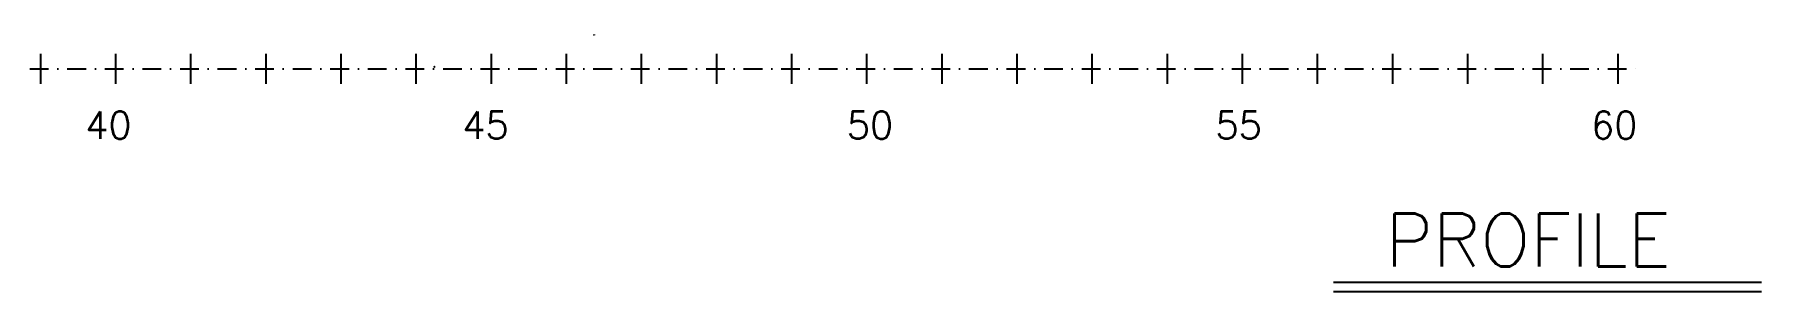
# Model space of a CAD drawing. Header units: millimetres. Extents: x 1084702 to 1166801, y 36632 to 124519.
# Drawn here: x 1116852 to 1128347, y 101332 to 103040 of the extents above; entities that cross this region are included whole.
import ezdxf

# ---------------------------------------------------------------- set-up
doc = ezdxf.new("R2010")
doc.units = ezdxf.units.MM
doc.header["$LTSCALE"] = 250
doc.linetypes.add('DASHDOT', pattern=[1, 0.5, -0.25, 0, -0.25])
doc.layers.get('0').update_dxf_attribs({"color": 255})
for name, color, linetype in [('-BHII', 7, 'Continuous'), ('-BHIU', 7, 'Continuous'), ('BHII', 7, 'Continuous'), ('CENN', 7, 'Continuous'), ('CON1', 7, 'Continuous'), ('GEV_FROZEN', 7, 'Continuous'), ('S0TX2', 2, 'Continuous'), ('VCCNULL', 7, 'Continuous')]:
    doc.layers.add(name, color=color, linetype=linetype)
doc.styles.add('18', font='romans', dxfattribs={"height": 180})
doc.styles.add('25', font='romans', dxfattribs={"height": 2.5})

# ---------------------------------------------------------------- blocks, each defined once
blk = doc.blocks.new('*U62')
at = {"layer": '-BHII'}
for p, q in [((0, 10), (40, 10)), ((0, -10), (40, -10))]:
    blk.add_line(p, q, dxfattribs=at)
at = {"layer": '-BHIU'}
for p, q in [((0, 10), (0, -10)), ((40, 10), (40, -10))]:
    blk.add_line(p, q, dxfattribs=at)
blk = doc.blocks.new('VCCISYMB')
at = {"layer": 'VCCNULL'}
for p, q in [((0, 2), (-0.2, 1.2)), ((0, 2), (0.2, 1.2)), ((0, 2), (0, 0)), ((0, 0), (4, 0)), ((4, 0), (3.2, 0.2)), ((4, 0), (3.2, -0.2))]:
    blk.add_line(p, q, dxfattribs=at)
blk = doc.blocks.new('*U63')
blk.add_blockref('VCCISYMB', (0, 0))
at = {"layer": 'GEV_FROZEN', "xscale": 0.1000000000003638, "yscale": 0.1000000000003638, "zscale": 0.1000000000003638}
blk.add_blockref('*U62', (0, 0), dxfattribs=at)
blk = doc.blocks.new('*U61')
at = {"layer": 'BHII'}
blk.add_lwpolyline([(-6, -4), (0, -8), (6, -4), (6, 4), (0, 8), (-6, 4)], close=True, dxfattribs=at)
at = {"layer": 'CENN'}
for p, q in [((-11, 0), (11, 0)), ((0, 11), (0, -11))]:
    blk.add_line(p, q, dxfattribs=at)
at = {"layer": 'CON1'}
blk.add_circle((0, 0), 6.5, dxfattribs=at)
blk = doc.blocks.new('*U60')
at = {"layer": 'BHII'}
for radius in [8, 4.2]:
    blk.add_circle((0, 0), radius, dxfattribs=at)
at = {"layer": 'CENN'}
for p, q in [((-11, 0), (11, 0)), ((0, 11), (0, -11))]:
    blk.add_line(p, q, dxfattribs=at)
blk = doc.blocks.new('A$C64097268')
at = {"linetype": 'DASHDOT'}
blk.add_line((-2084, 0), (35129, 0), dxfattribs=at)
for p, q in [((24500, -100), (24500, 100)), ((25000, -100), (25000, 100)), ((25500, -100), (25500, 100)), ((26000, -100), (26000, 100)), ((26500, -100), (26500, 100)), ((27000, -100), (27000, 100)), ((27500, -100), (27500, 100)), ((28000, -100), (28000, 100)), ((28500, -100), (28500, 100)), ((29000, -100), (29000, 100)), ((29500, -100), (29500, 100)), ((30000, -100), (30000, 100)), ((30500, -100), (30500, 100)), ((31000, -100), (31000, 100)), ((31500, -100), (31500, 100)), ((32000, -100), (32000, 100)), ((32500, -100), (32500, 100)), ((33000, -100), (33000, 100)), ((33500, -100), (33500, 100)), ((34000, -100), (34000, 100)), ((34500, -100), (34500, 100)), ((35000, -100), (35000, 100))]:
    blk.add_line(p, q)
at = {"extrusion": (0, 0, -1), "zscale": -1, "rotation": 256.254441529272}
blk.add_blockref('*U63', (-28183, 228), dxfattribs=at)
at = {"extrusion": (0, 0, -1), "xscale": 0.09999999997671694, "yscale": 0.09999999997671694, "zscale": -0.09999999999998713}
for name in ['*U61', '*U60']:
    blk.add_blockref(name, (-27120, 14), dxfattribs=at)
at = {"style": '18'}
for s, p in [('40', (24796, -464)), ('45', (27306, -464)), ('50', (29866, -464)), ('55', (32320, -464)), ('60', (34820, -464))]:
    blk.add_text(s, height=180, dxfattribs=at).set_placement(p)

msp = doc.modelspace()

# ---------------------------------------------------------------- linework, layer by layer
at = {"layer": 'S0TX2'}
for p, q in [((1125498, 101393), (1128347, 101393)), ((1125498, 101332), (1128347, 101332))]:
    msp.add_line(p, q, dxfattribs=at)

# ---------------------------------------------------------------- block references
msp.add_blockref('A$C64097268', (1092393, 102811))

# ---------------------------------------------------------------- texts
at = {"layer": 'S0TX2', "style": '25'}
msp.add_text('PROFILE', height=351.6, dxfattribs=at).set_placement((1125844, 101498))

doc.saveas('drawing.dxf')
